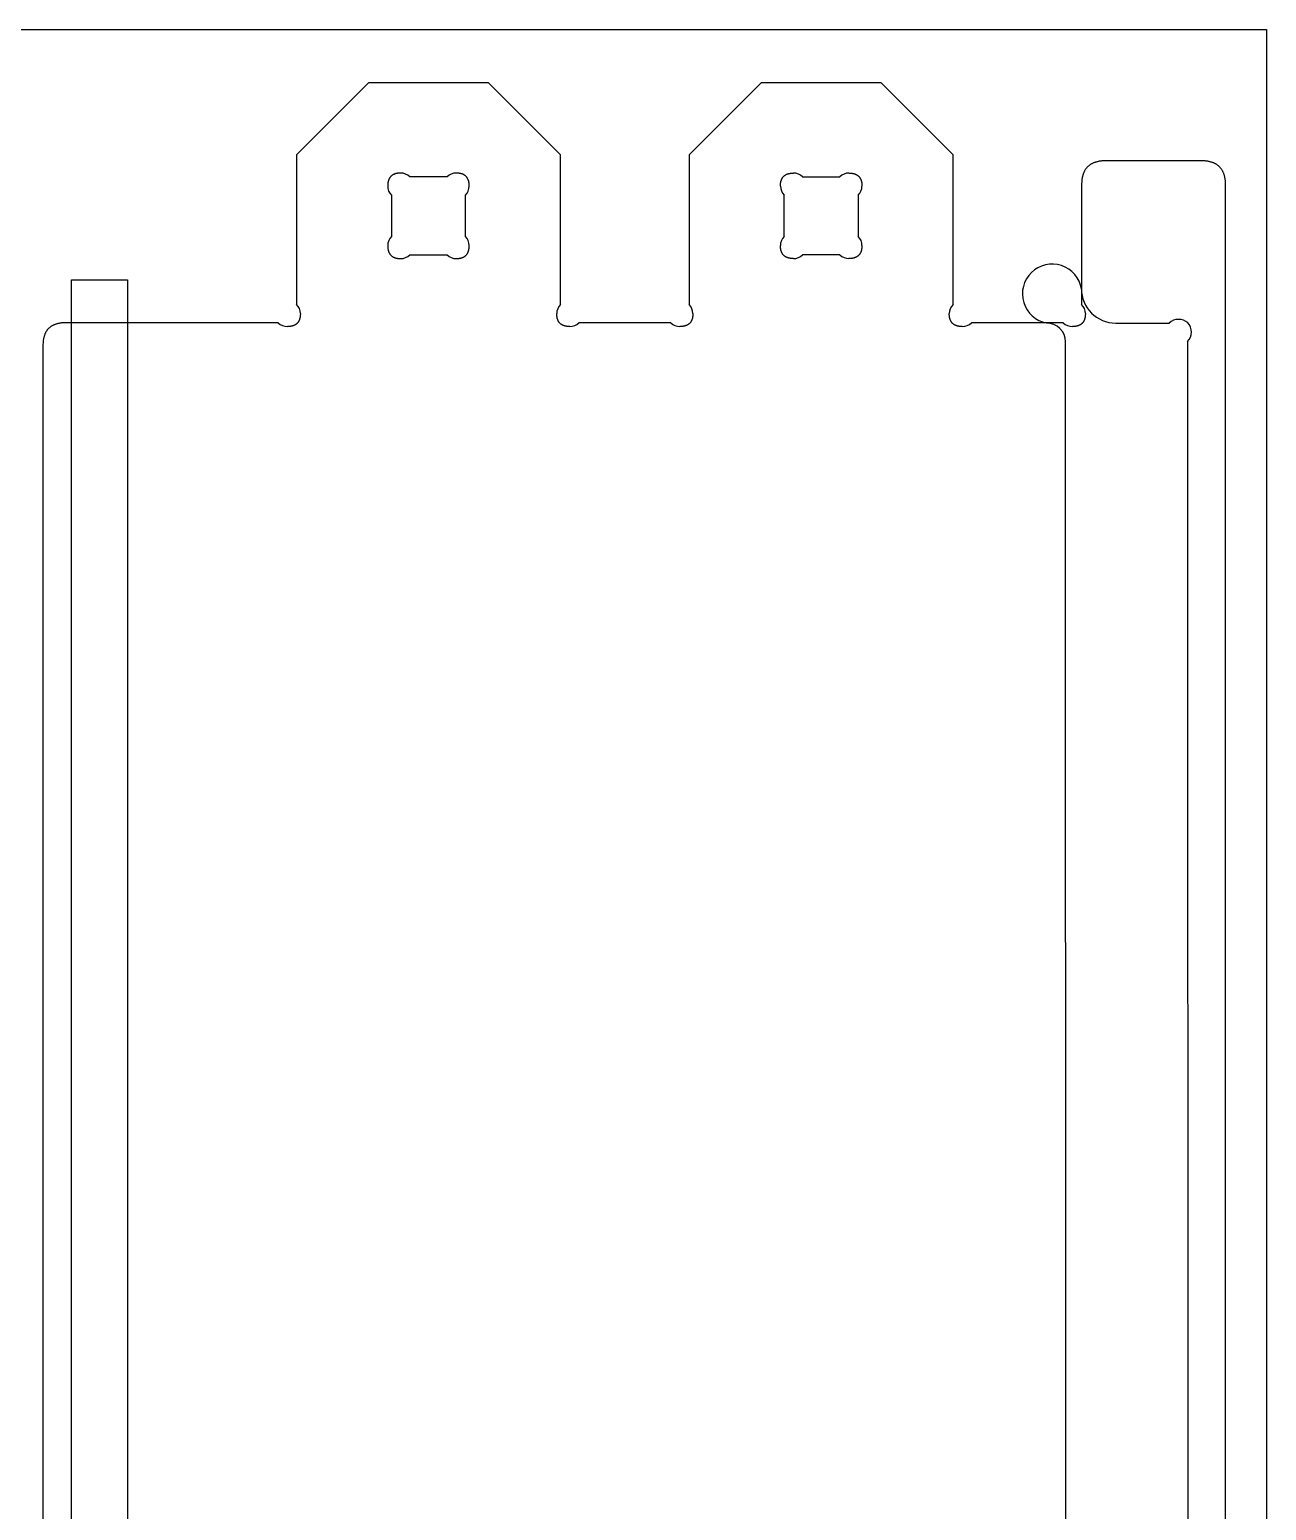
# Model space of a CAD drawing. Extents: x 0 to 2438, y 0 to 1220.
# Drawn here: x 2110.8 to 2438, y 828.1 to 1220 of the extents above; entities that cross this region are included whole.
import ezdxf

# ---------------------------------------------------------------- set-up
doc = ezdxf.new("R2010")
doc.units = 0
doc.header["$MEASUREMENT"] = 0
doc.layers.add('PROFILE_-_OUTSIDE', color=18, linetype='CONTINUOUS')

msp = doc.modelspace()

# ---------------------------------------------------------------- linework, layer by layer
at = {"layer": 'PROFILE_-_OUTSIDE', "color": 1}
for p, q in [((0, 1220), (2438, 1220)), ((2438, 1220), (2438, 0))]:
    msp.add_line(p, q, dxfattribs=at)
at = {"layer": 'PROFILE_-_OUTSIDE', "color": 18}
for p, q in [((2200.45, 1205.91), (2181.4, 1186.86)), ((2232.2, 1205.91), (2200.45, 1205.91)), ((2251.25, 1186.86), (2232.2, 1205.91)), ((2304.3, 1205.91), (2285.25, 1186.86)), ((2336.05, 1205.91), (2304.3, 1205.91)), ((2355.1, 1186.86), (2336.05, 1205.91)), ((2181.4, 1186.86), (2181.4, 1147.26)), ((2251.25, 1147.26), (2251.25, 1186.86)), ((2285.25, 1186.86), (2285.25, 1147.26)), ((2355.1, 1147.26), (2355.1, 1186.86)), ((2420.85, 1185.27), (2395.45, 1185.27)), ((2389.1, 1178.92), (2389.1, 1147.26)), ((2427.2, 394.87), (2427.2, 1178.92)), ((2176.55, 1142.41), (2120.3, 1142.41)), ((2280.4, 1142.41), (2256.1, 1142.41)), ((2384.25, 1142.41), (2359.95, 1142.41)), ((2114.3, 1136.41), (2114.3, 437.38))]:
    msp.add_line(p, q, dxfattribs=at)
at = {"layer": 'PROFILE_-_OUTSIDE', "color": 30}
for p, q in [((2221.23, 1181.03), (2211.37, 1181.03)), ((2315.28, 1181.03), (2325.14, 1181.03)), ((2206.52, 1176.18), (2206.52, 1165.26)), ((2226.08, 1165.26), (2226.08, 1176.18)), ((2310.43, 1165.26), (2310.43, 1176.18)), ((2329.99, 1176.18), (2329.99, 1165.26)), ((2211.37, 1160.41), (2221.23, 1160.41)), ((2325.14, 1160.41), (2315.28, 1160.41))]:
    msp.add_line(p, q, dxfattribs=at)
at = {"layer": 'PROFILE_-_OUTSIDE', "color": 5}
for p, q in [((2121.86, 425.59), (2121.86, 1153.76)), ((2121.86, 1153.76), (2136.7, 1153.76)), ((2136.7, 1153.76), (2136.7, 425.59)), ((2389.08, 1151.34), (2389.12, 1150.46)), ((2389.12, 1150.46), (2389.25, 1149.59)), ((2389.25, 1149.59), (2389.47, 1148.73)), ((2389.47, 1148.73), (2389.77, 1147.9)), ((2389.77, 1147.9), (2390.14, 1147.1)), ((2390.14, 1147.1), (2390.6, 1146.34)), ((2390.6, 1146.34), (2391.12, 1145.63)), ((2391.12, 1145.63), (2391.71, 1144.98)), ((2391.71, 1144.98), (2392.37, 1144.39)), ((2392.37, 1144.39), (2393.08, 1143.86)), ((2380.83, 1142.26), (2379.86, 1142.35)), ((2381.77, 1141.97), (2380.83, 1142.26)), ((2382.64, 1141.51), (2381.77, 1141.97)), ((2383.39, 1140.89), (2382.64, 1141.51)), ((2384.02, 1140.13), (2383.39, 1140.89)), ((2393.08, 1143.86), (2393.83, 1143.41)), ((2393.83, 1143.41), (2394.63, 1143.03)), ((2394.63, 1143.03), (2395.46, 1142.73)), ((2395.46, 1142.73), (2396.32, 1142.52)), ((2396.32, 1142.52), (2397.19, 1142.39)), ((2397.19, 1142.39), (2398.13, 1142.34)), ((2398.13, 1142.34), (2412.33, 1142.32)), ((2384.48, 1139.27), (2384.02, 1140.13)), ((2384.76, 1138.33), (2384.48, 1139.27)), ((2384.86, 1137.36), (2384.76, 1138.33)), ((2384.92, 786.82), (2384.86, 1137.36))]:
    msp.add_line(p, q, dxfattribs=at)
at = {"layer": 'PROFILE_-_OUTSIDE', "color": 18}
for points in [[(2395.45, 1185.27), (2395.06, 1185.26), (2394.68, 1185.24), (2394.5, 1185.23), (2394.32, 1185.21), (2394.14, 1185.19), (2393.97, 1185.17), (2393.79, 1185.14), (2393.62, 1185.11), (2393.46, 1185.08), (2393.3, 1185.04), (2393.14, 1185), (2392.98, 1184.96), (2392.83, 1184.92), (2392.68, 1184.87), (2392.53, 1184.82), (2392.38, 1184.76), (2392.24, 1184.71), (2392.1, 1184.65), (2391.97, 1184.58), (2391.84, 1184.52), (2391.71, 1184.45), (2391.58, 1184.37), (2391.46, 1184.3), (2391.34, 1184.22), (2391.23, 1184.14), (2391.11, 1184.05), (2391, 1183.96), (2390.9, 1183.87), (2390.79, 1183.78), (2390.69, 1183.68), (2390.59, 1183.58), (2390.5, 1183.47), (2390.41, 1183.37), (2390.32, 1183.26), (2390.23, 1183.14), (2390.15, 1183.03), (2390.07, 1182.91), (2390, 1182.79), (2389.92, 1182.66), (2389.85, 1182.53), (2389.79, 1182.4), (2389.72, 1182.27), (2389.66, 1182.13), (2389.61, 1181.99), (2389.55, 1181.84), (2389.5, 1181.69), (2389.45, 1181.54), (2389.41, 1181.39), (2389.37, 1181.23), (2389.33, 1181.07), (2389.29, 1180.91), (2389.26, 1180.75), (2389.23, 1180.58), (2389.2, 1180.41), (2389.18, 1180.23), (2389.16, 1180.05), (2389.14, 1179.87), (2389.13, 1179.69), (2389.11, 1179.31), (2389.1, 1178.92)], [(2427.2, 1178.92), (2427.2, 1179.31), (2427.18, 1179.69), (2427.16, 1179.87), (2427.15, 1180.05), (2427.13, 1180.23), (2427.1, 1180.41), (2427.08, 1180.58), (2427.05, 1180.75), (2427.02, 1180.91), (2426.98, 1181.07), (2426.94, 1181.23), (2426.9, 1181.39), (2426.85, 1181.54), (2426.81, 1181.69), (2426.76, 1181.84), (2426.7, 1181.99), (2426.64, 1182.13), (2426.58, 1182.27), (2426.52, 1182.4), (2426.45, 1182.53), (2426.38, 1182.66), (2426.31, 1182.79), (2426.23, 1182.91), (2426.16, 1183.03), (2426.07, 1183.14), (2425.99, 1183.26), (2425.9, 1183.37), (2425.81, 1183.47), (2425.71, 1183.58), (2425.62, 1183.68), (2425.52, 1183.78), (2425.41, 1183.87), (2425.3, 1183.96), (2425.19, 1184.05), (2425.08, 1184.14), (2424.96, 1184.22), (2424.85, 1184.3), (2424.72, 1184.37), (2424.6, 1184.45), (2424.47, 1184.52), (2424.34, 1184.58), (2424.2, 1184.65), (2424.06, 1184.71), (2423.92, 1184.76), (2423.78, 1184.82), (2423.63, 1184.87), (2423.48, 1184.92), (2423.33, 1184.96), (2423.17, 1185), (2423.01, 1185.04), (2422.85, 1185.08), (2422.68, 1185.11), (2422.51, 1185.14), (2422.34, 1185.17), (2422.17, 1185.19), (2421.99, 1185.21), (2421.81, 1185.23), (2421.62, 1185.24), (2421.24, 1185.26), (2420.85, 1185.27)], [(2182.41, 1144.83), (2182.4, 1144.62), (2182.39, 1144.42), (2182.39, 1144.32), (2182.38, 1144.22), (2182.37, 1144.12), (2182.35, 1144.03), (2182.34, 1143.94), (2182.32, 1143.85), (2182.31, 1143.76), (2182.29, 1143.67), (2182.27, 1143.58), (2182.24, 1143.5), (2182.22, 1143.41), (2182.19, 1143.33), (2182.17, 1143.25), (2182.14, 1143.18), (2182.11, 1143.1), (2182.07, 1143.02), (2182.04, 1142.95), (2182, 1142.88), (2181.96, 1142.81), (2181.93, 1142.74), (2181.88, 1142.68), (2181.84, 1142.61), (2181.8, 1142.55), (2181.75, 1142.49), (2181.7, 1142.43), (2181.65, 1142.37), (2181.6, 1142.32), (2181.55, 1142.26), (2181.5, 1142.21), (2181.44, 1142.16), (2181.38, 1142.11), (2181.32, 1142.06), (2181.26, 1142.01), (2181.2, 1141.97), (2181.13, 1141.93), (2181.07, 1141.89), (2181, 1141.85), (2180.93, 1141.81), (2180.86, 1141.77), (2180.79, 1141.74), (2180.71, 1141.71), (2180.64, 1141.68), (2180.56, 1141.65), (2180.48, 1141.62), (2180.4, 1141.59), (2180.31, 1141.57), (2180.23, 1141.55), (2180.14, 1141.52), (2180.06, 1141.51), (2179.97, 1141.49), (2179.88, 1141.47), (2179.78, 1141.46), (2179.69, 1141.45), (2179.59, 1141.43), (2179.49, 1141.42), (2179.39, 1141.42), (2179.19, 1141.41), (2178.98, 1141.4)], [(2253.68, 1141.4), (2253.47, 1141.41), (2253.26, 1141.42), (2253.16, 1141.42), (2253.07, 1141.43), (2252.97, 1141.45), (2252.87, 1141.46), (2252.78, 1141.47), (2252.69, 1141.49), (2252.6, 1141.51), (2252.51, 1141.52), (2252.43, 1141.55), (2252.34, 1141.57), (2252.26, 1141.59), (2252.18, 1141.62), (2252.1, 1141.65), (2252.02, 1141.68), (2251.94, 1141.71), (2251.87, 1141.74), (2251.8, 1141.77), (2251.73, 1141.81), (2251.66, 1141.85), (2251.59, 1141.89), (2251.52, 1141.93), (2251.46, 1141.97), (2251.4, 1142.01), (2251.33, 1142.06), (2251.27, 1142.11), (2251.22, 1142.16), (2251.16, 1142.21), (2251.11, 1142.26), (2251.05, 1142.32), (2251, 1142.37), (2250.95, 1142.43), (2250.91, 1142.49), (2250.86, 1142.55), (2250.82, 1142.61), (2250.77, 1142.68), (2250.73, 1142.74), (2250.69, 1142.81), (2250.65, 1142.88), (2250.62, 1142.95), (2250.58, 1143.02), (2250.55, 1143.1), (2250.52, 1143.18), (2250.49, 1143.25), (2250.46, 1143.33), (2250.44, 1143.41), (2250.41, 1143.5), (2250.39, 1143.58), (2250.37, 1143.67), (2250.35, 1143.76), (2250.33, 1143.85), (2250.32, 1143.94), (2250.3, 1144.03), (2250.29, 1144.12), (2250.28, 1144.22), (2250.27, 1144.32), (2250.26, 1144.42), (2250.25, 1144.62), (2250.25, 1144.83)], [(2286.26, 1144.83), (2286.25, 1144.62), (2286.24, 1144.42), (2286.24, 1144.32), (2286.23, 1144.22), (2286.22, 1144.12), (2286.2, 1144.03), (2286.19, 1143.94), (2286.17, 1143.85), (2286.16, 1143.76), (2286.14, 1143.67), (2286.12, 1143.58), (2286.09, 1143.5), (2286.07, 1143.41), (2286.04, 1143.33), (2286.02, 1143.25), (2285.99, 1143.18), (2285.96, 1143.1), (2285.92, 1143.02), (2285.89, 1142.95), (2285.85, 1142.88), (2285.82, 1142.81), (2285.78, 1142.74), (2285.73, 1142.68), (2285.69, 1142.61), (2285.65, 1142.55), (2285.6, 1142.49), (2285.55, 1142.43), (2285.5, 1142.37), (2285.45, 1142.32), (2285.4, 1142.26), (2285.35, 1142.21), (2285.29, 1142.16), (2285.23, 1142.11), (2285.17, 1142.06), (2285.11, 1142.01), (2285.05, 1141.97), (2284.98, 1141.93), (2284.92, 1141.89), (2284.85, 1141.85), (2284.78, 1141.81), (2284.71, 1141.77), (2284.64, 1141.74), (2284.56, 1141.71), (2284.49, 1141.68), (2284.41, 1141.65), (2284.33, 1141.62), (2284.25, 1141.59), (2284.16, 1141.57), (2284.08, 1141.55), (2283.99, 1141.52), (2283.91, 1141.51), (2283.82, 1141.49), (2283.73, 1141.47), (2283.63, 1141.46), (2283.54, 1141.45), (2283.44, 1141.43), (2283.34, 1141.42), (2283.24, 1141.42), (2283.04, 1141.41), (2282.83, 1141.4)], [(2357.53, 1141.4), (2357.32, 1141.41), (2357.11, 1141.42), (2357.01, 1141.42), (2356.92, 1141.43), (2356.82, 1141.44), (2356.72, 1141.46), (2356.63, 1141.47), (2356.54, 1141.49), (2356.45, 1141.51), (2356.36, 1141.52), (2356.28, 1141.55), (2356.19, 1141.57), (2356.11, 1141.59), (2356.03, 1141.62), (2355.95, 1141.65), (2355.87, 1141.68), (2355.79, 1141.71), (2355.72, 1141.74), (2355.65, 1141.77), (2355.58, 1141.81), (2355.51, 1141.85), (2355.44, 1141.89), (2355.37, 1141.93), (2355.31, 1141.97), (2355.24, 1142.01), (2355.18, 1142.06), (2355.12, 1142.11), (2355.07, 1142.16), (2355.01, 1142.21), (2354.96, 1142.26), (2354.9, 1142.32), (2354.85, 1142.37), (2354.8, 1142.43), (2354.76, 1142.49), (2354.71, 1142.55), (2354.66, 1142.61), (2354.62, 1142.68), (2354.58, 1142.74), (2354.54, 1142.81), (2354.5, 1142.88), (2354.47, 1142.95), (2354.43, 1143.02), (2354.4, 1143.1), (2354.37, 1143.18), (2354.34, 1143.25), (2354.31, 1143.33), (2354.29, 1143.41), (2354.26, 1143.5), (2354.24, 1143.58), (2354.22, 1143.67), (2354.2, 1143.76), (2354.18, 1143.85), (2354.17, 1143.94), (2354.15, 1144.03), (2354.14, 1144.12), (2354.13, 1144.22), (2354.12, 1144.32), (2354.11, 1144.42), (2354.1, 1144.62), (2354.1, 1144.83)], [(2390.11, 1144.83), (2390.1, 1144.62), (2390.09, 1144.42), (2390.09, 1144.32), (2390.08, 1144.22), (2390.07, 1144.12), (2390.05, 1144.03), (2390.04, 1143.94), (2390.02, 1143.85), (2390.01, 1143.76), (2389.99, 1143.67), (2389.97, 1143.58), (2389.94, 1143.5), (2389.92, 1143.41), (2389.89, 1143.33), (2389.87, 1143.25), (2389.84, 1143.18), (2389.81, 1143.1), (2389.77, 1143.02), (2389.74, 1142.95), (2389.7, 1142.88), (2389.66, 1142.81), (2389.63, 1142.74), (2389.58, 1142.68), (2389.54, 1142.61), (2389.5, 1142.55), (2389.45, 1142.49), (2389.4, 1142.43), (2389.35, 1142.37), (2389.3, 1142.32), (2389.25, 1142.26), (2389.2, 1142.21), (2389.14, 1142.16), (2389.08, 1142.11), (2389.02, 1142.06), (2388.96, 1142.01), (2388.9, 1141.97), (2388.83, 1141.93), (2388.77, 1141.89), (2388.7, 1141.85), (2388.63, 1141.81), (2388.56, 1141.77), (2388.49, 1141.74), (2388.41, 1141.71), (2388.34, 1141.68), (2388.26, 1141.65), (2388.18, 1141.62), (2388.1, 1141.59), (2388.01, 1141.57), (2387.93, 1141.55), (2387.84, 1141.52), (2387.76, 1141.51), (2387.67, 1141.49), (2387.58, 1141.47), (2387.48, 1141.46), (2387.39, 1141.44), (2387.29, 1141.43), (2387.19, 1141.42), (2387.09, 1141.42), (2386.89, 1141.41), (2386.68, 1141.4)], [(2120.3, 1142.41), (2119.93, 1142.4), (2119.58, 1142.38), (2119.4, 1142.37), (2119.23, 1142.36), (2119.06, 1142.34), (2118.9, 1142.31), (2118.73, 1142.29), (2118.58, 1142.26), (2118.42, 1142.23), (2118.26, 1142.2), (2118.11, 1142.16), (2117.97, 1142.12), (2117.82, 1142.08), (2117.68, 1142.03), (2117.54, 1141.99), (2117.4, 1141.93), (2117.27, 1141.88), (2117.14, 1141.82), (2117.01, 1141.76), (2116.89, 1141.7), (2116.77, 1141.63), (2116.65, 1141.56), (2116.53, 1141.49), (2116.42, 1141.42), (2116.31, 1141.34), (2116.2, 1141.26), (2116.1, 1141.18), (2116, 1141.09), (2115.9, 1141), (2115.8, 1140.91), (2115.71, 1140.81), (2115.62, 1140.71), (2115.54, 1140.61), (2115.45, 1140.51), (2115.37, 1140.4), (2115.29, 1140.29), (2115.22, 1140.18), (2115.15, 1140.06), (2115.08, 1139.95), (2115.01, 1139.82), (2114.95, 1139.7), (2114.89, 1139.57), (2114.83, 1139.44), (2114.78, 1139.31), (2114.73, 1139.17), (2114.68, 1139.03), (2114.63, 1138.89), (2114.59, 1138.75), (2114.55, 1138.6), (2114.51, 1138.45), (2114.48, 1138.29), (2114.45, 1138.14), (2114.42, 1137.98), (2114.4, 1137.81), (2114.38, 1137.65), (2114.36, 1137.48), (2114.34, 1137.31), (2114.33, 1137.13), (2114.31, 1136.78), (2114.3, 1136.41)]]:
    msp.add_lwpolyline(points, dxfattribs=at)
at = {"layer": 'PROFILE_-_OUTSIDE', "color": 30}
for points in [[(2208.94, 1182.03), (2208.73, 1182.03), (2208.53, 1182.02), (2208.43, 1182.01), (2208.33, 1182), (2208.23, 1181.99), (2208.14, 1181.98), (2208.04, 1181.96), (2207.95, 1181.95), (2207.86, 1181.93), (2207.78, 1181.91), (2207.69, 1181.89), (2207.61, 1181.86), (2207.52, 1181.84), (2207.44, 1181.81), (2207.36, 1181.79), (2207.28, 1181.76), (2207.21, 1181.73), (2207.13, 1181.69), (2207.06, 1181.66), (2206.99, 1181.62), (2206.92, 1181.59), (2206.85, 1181.55), (2206.79, 1181.51), (2206.72, 1181.46), (2206.66, 1181.42), (2206.6, 1181.37), (2206.54, 1181.32), (2206.48, 1181.28), (2206.42, 1181.22), (2206.37, 1181.17), (2206.32, 1181.12), (2206.27, 1181.06), (2206.22, 1181), (2206.17, 1180.94), (2206.12, 1180.88), (2206.08, 1180.82), (2206.04, 1180.76), (2205.99, 1180.69), (2205.96, 1180.62), (2205.92, 1180.55), (2205.88, 1180.48), (2205.85, 1180.41), (2205.81, 1180.33), (2205.78, 1180.26), (2205.75, 1180.18), (2205.73, 1180.1), (2205.7, 1180.02), (2205.68, 1179.94), (2205.65, 1179.85), (2205.63, 1179.76), (2205.61, 1179.68), (2205.6, 1179.59), (2205.58, 1179.5), (2205.57, 1179.4), (2205.55, 1179.31), (2205.54, 1179.21), (2205.53, 1179.11), (2205.53, 1179.01), (2205.52, 1178.81), (2205.51, 1178.6)], [(2227.08, 1178.6), (2227.08, 1178.81), (2227.07, 1179.02), (2227.06, 1179.12), (2227.05, 1179.21), (2227.04, 1179.31), (2227.03, 1179.41), (2227.01, 1179.5), (2227, 1179.59), (2226.98, 1179.68), (2226.96, 1179.77), (2226.94, 1179.85), (2226.92, 1179.94), (2226.89, 1180.02), (2226.87, 1180.1), (2226.84, 1180.18), (2226.81, 1180.26), (2226.78, 1180.34), (2226.74, 1180.41), (2226.71, 1180.48), (2226.67, 1180.55), (2226.64, 1180.62), (2226.6, 1180.69), (2226.56, 1180.76), (2226.51, 1180.82), (2226.47, 1180.88), (2226.42, 1180.95), (2226.38, 1181.01), (2226.33, 1181.06), (2226.27, 1181.12), (2226.22, 1181.17), (2226.17, 1181.23), (2226.11, 1181.28), (2226.05, 1181.33), (2225.99, 1181.37), (2225.93, 1181.42), (2225.87, 1181.46), (2225.81, 1181.51), (2225.74, 1181.55), (2225.67, 1181.59), (2225.6, 1181.63), (2225.53, 1181.66), (2225.46, 1181.7), (2225.38, 1181.73), (2225.31, 1181.76), (2225.23, 1181.79), (2225.15, 1181.82), (2225.07, 1181.84), (2224.99, 1181.87), (2224.9, 1181.89), (2224.82, 1181.91), (2224.73, 1181.93), (2224.64, 1181.95), (2224.55, 1181.96), (2224.45, 1181.98), (2224.36, 1181.99), (2224.26, 1182), (2224.17, 1182.01), (2224.07, 1182.02), (2223.86, 1182.03), (2223.65, 1182.03)], [(2309.43, 1178.6), (2309.43, 1178.81), (2309.44, 1179.02), (2309.45, 1179.12), (2309.46, 1179.21), (2309.47, 1179.31), (2309.48, 1179.41), (2309.5, 1179.5), (2309.51, 1179.59), (2309.53, 1179.68), (2309.55, 1179.77), (2309.57, 1179.85), (2309.59, 1179.94), (2309.62, 1180.02), (2309.64, 1180.1), (2309.67, 1180.18), (2309.7, 1180.26), (2309.73, 1180.34), (2309.76, 1180.41), (2309.8, 1180.48), (2309.83, 1180.55), (2309.87, 1180.62), (2309.91, 1180.69), (2309.95, 1180.76), (2309.99, 1180.82), (2310.04, 1180.88), (2310.08, 1180.95), (2310.13, 1181.01), (2310.18, 1181.06), (2310.23, 1181.12), (2310.29, 1181.17), (2310.34, 1181.23), (2310.4, 1181.28), (2310.45, 1181.33), (2310.51, 1181.37), (2310.57, 1181.42), (2310.64, 1181.46), (2310.7, 1181.51), (2310.77, 1181.55), (2310.84, 1181.59), (2310.9, 1181.63), (2310.98, 1181.66), (2311.05, 1181.7), (2311.12, 1181.73), (2311.2, 1181.76), (2311.28, 1181.79), (2311.36, 1181.82), (2311.44, 1181.84), (2311.52, 1181.87), (2311.61, 1181.89), (2311.69, 1181.91), (2311.78, 1181.93), (2311.87, 1181.95), (2311.96, 1181.96), (2312.05, 1181.98), (2312.15, 1181.99), (2312.24, 1182), (2312.34, 1182.01), (2312.44, 1182.02), (2312.65, 1182.03), (2312.86, 1182.03)], [(2327.57, 1182.03), (2327.78, 1182.03), (2327.98, 1182.02), (2328.08, 1182.01), (2328.18, 1182), (2328.27, 1181.99), (2328.37, 1181.98), (2328.46, 1181.96), (2328.55, 1181.95), (2328.64, 1181.93), (2328.73, 1181.91), (2328.82, 1181.89), (2328.9, 1181.86), (2328.98, 1181.84), (2329.07, 1181.81), (2329.15, 1181.79), (2329.22, 1181.76), (2329.3, 1181.73), (2329.37, 1181.69), (2329.45, 1181.66), (2329.52, 1181.62), (2329.59, 1181.59), (2329.66, 1181.55), (2329.72, 1181.51), (2329.79, 1181.46), (2329.85, 1181.42), (2329.91, 1181.37), (2329.97, 1181.32), (2330.03, 1181.28), (2330.08, 1181.22), (2330.14, 1181.17), (2330.19, 1181.12), (2330.24, 1181.06), (2330.29, 1181), (2330.34, 1180.94), (2330.38, 1180.88), (2330.43, 1180.82), (2330.47, 1180.76), (2330.51, 1180.69), (2330.55, 1180.62), (2330.59, 1180.55), (2330.63, 1180.48), (2330.66, 1180.41), (2330.69, 1180.33), (2330.72, 1180.26), (2330.75, 1180.18), (2330.78, 1180.1), (2330.81, 1180.02), (2330.83, 1179.94), (2330.85, 1179.85), (2330.87, 1179.76), (2330.89, 1179.68), (2330.91, 1179.59), (2330.93, 1179.5), (2330.94, 1179.4), (2330.95, 1179.31), (2330.96, 1179.21), (2330.97, 1179.11), (2330.98, 1179.01), (2330.99, 1178.81), (2330.99, 1178.6)], [(2205.51, 1162.83), (2205.52, 1162.62), (2205.53, 1162.42), (2205.54, 1162.32), (2205.54, 1162.22), (2205.56, 1162.12), (2205.57, 1162.03), (2205.58, 1161.94), (2205.6, 1161.84), (2205.62, 1161.75), (2205.63, 1161.67), (2205.66, 1161.58), (2205.68, 1161.5), (2205.7, 1161.41), (2205.73, 1161.33), (2205.76, 1161.25), (2205.79, 1161.17), (2205.82, 1161.1), (2205.85, 1161.02), (2205.88, 1160.95), (2205.92, 1160.88), (2205.96, 1160.81), (2206, 1160.74), (2206.04, 1160.68), (2206.08, 1160.61), (2206.12, 1160.55), (2206.17, 1160.49), (2206.22, 1160.43), (2206.27, 1160.37), (2206.32, 1160.31), (2206.37, 1160.26), (2206.43, 1160.21), (2206.48, 1160.16), (2206.54, 1160.11), (2206.6, 1160.06), (2206.66, 1160.01), (2206.72, 1159.97), (2206.79, 1159.93), (2206.85, 1159.89), (2206.92, 1159.85), (2206.99, 1159.81), (2207.06, 1159.77), (2207.14, 1159.74), (2207.21, 1159.71), (2207.29, 1159.67), (2207.36, 1159.65), (2207.44, 1159.62), (2207.52, 1159.59), (2207.61, 1159.57), (2207.69, 1159.54), (2207.78, 1159.52), (2207.87, 1159.5), (2207.96, 1159.49), (2208.05, 1159.47), (2208.14, 1159.46), (2208.23, 1159.44), (2208.33, 1159.43), (2208.43, 1159.42), (2208.53, 1159.42), (2208.73, 1159.41), (2208.94, 1159.4)], [(2223.65, 1159.4), (2223.86, 1159.41), (2224.07, 1159.42), (2224.17, 1159.43), (2224.27, 1159.43), (2224.36, 1159.45), (2224.46, 1159.46), (2224.55, 1159.47), (2224.64, 1159.49), (2224.73, 1159.51), (2224.82, 1159.53), (2224.9, 1159.55), (2224.99, 1159.57), (2225.07, 1159.59), (2225.15, 1159.62), (2225.23, 1159.65), (2225.31, 1159.68), (2225.39, 1159.71), (2225.46, 1159.74), (2225.53, 1159.77), (2225.6, 1159.81), (2225.67, 1159.85), (2225.74, 1159.89), (2225.81, 1159.93), (2225.87, 1159.97), (2225.94, 1160.02), (2226, 1160.06), (2226.06, 1160.11), (2226.11, 1160.16), (2226.17, 1160.21), (2226.22, 1160.26), (2226.28, 1160.32), (2226.33, 1160.37), (2226.38, 1160.43), (2226.42, 1160.49), (2226.47, 1160.55), (2226.52, 1160.61), (2226.56, 1160.68), (2226.6, 1160.74), (2226.64, 1160.81), (2226.68, 1160.88), (2226.71, 1160.95), (2226.75, 1161.03), (2226.78, 1161.1), (2226.81, 1161.18), (2226.84, 1161.25), (2226.87, 1161.33), (2226.89, 1161.41), (2226.92, 1161.5), (2226.94, 1161.58), (2226.96, 1161.67), (2226.98, 1161.76), (2227, 1161.85), (2227.01, 1161.94), (2227.03, 1162.03), (2227.04, 1162.12), (2227.05, 1162.22), (2227.06, 1162.32), (2227.07, 1162.42), (2227.08, 1162.62), (2227.08, 1162.83)], [(2312.85, 1159.4), (2312.64, 1159.41), (2312.44, 1159.42), (2312.34, 1159.43), (2312.24, 1159.43), (2312.15, 1159.45), (2312.05, 1159.46), (2311.96, 1159.47), (2311.87, 1159.49), (2311.78, 1159.51), (2311.69, 1159.53), (2311.6, 1159.55), (2311.52, 1159.57), (2311.44, 1159.59), (2311.35, 1159.62), (2311.28, 1159.65), (2311.2, 1159.68), (2311.12, 1159.71), (2311.05, 1159.74), (2310.97, 1159.77), (2310.9, 1159.81), (2310.83, 1159.85), (2310.77, 1159.89), (2310.7, 1159.93), (2310.63, 1159.97), (2310.57, 1160.02), (2310.51, 1160.06), (2310.45, 1160.11), (2310.39, 1160.16), (2310.34, 1160.21), (2310.28, 1160.26), (2310.23, 1160.32), (2310.18, 1160.37), (2310.13, 1160.43), (2310.08, 1160.49), (2310.04, 1160.55), (2309.99, 1160.61), (2309.95, 1160.68), (2309.91, 1160.74), (2309.87, 1160.81), (2309.83, 1160.88), (2309.79, 1160.95), (2309.76, 1161.03), (2309.73, 1161.1), (2309.7, 1161.18), (2309.67, 1161.25), (2309.64, 1161.33), (2309.61, 1161.41), (2309.59, 1161.5), (2309.57, 1161.58), (2309.55, 1161.67), (2309.53, 1161.76), (2309.51, 1161.85), (2309.49, 1161.94), (2309.48, 1162.03), (2309.47, 1162.12), (2309.46, 1162.22), (2309.45, 1162.32), (2309.44, 1162.42), (2309.43, 1162.62), (2309.43, 1162.83)], [(2330.99, 1162.83), (2330.99, 1162.62), (2330.98, 1162.42), (2330.97, 1162.32), (2330.96, 1162.22), (2330.95, 1162.12), (2330.94, 1162.03), (2330.92, 1161.94), (2330.91, 1161.84), (2330.89, 1161.75), (2330.87, 1161.67), (2330.85, 1161.58), (2330.83, 1161.5), (2330.8, 1161.41), (2330.78, 1161.33), (2330.75, 1161.25), (2330.72, 1161.17), (2330.69, 1161.1), (2330.66, 1161.02), (2330.62, 1160.95), (2330.59, 1160.88), (2330.55, 1160.81), (2330.51, 1160.74), (2330.47, 1160.68), (2330.43, 1160.61), (2330.38, 1160.55), (2330.34, 1160.49), (2330.29, 1160.43), (2330.24, 1160.37), (2330.19, 1160.31), (2330.14, 1160.26), (2330.08, 1160.21), (2330.02, 1160.16), (2329.97, 1160.11), (2329.91, 1160.06), (2329.85, 1160.01), (2329.78, 1159.97), (2329.72, 1159.93), (2329.65, 1159.89), (2329.59, 1159.85), (2329.52, 1159.81), (2329.44, 1159.77), (2329.37, 1159.74), (2329.3, 1159.71), (2329.22, 1159.67), (2329.14, 1159.65), (2329.06, 1159.62), (2328.98, 1159.59), (2328.9, 1159.57), (2328.82, 1159.54), (2328.73, 1159.52), (2328.64, 1159.5), (2328.55, 1159.49), (2328.46, 1159.47), (2328.37, 1159.46), (2328.27, 1159.44), (2328.18, 1159.43), (2328.08, 1159.42), (2327.98, 1159.42), (2327.77, 1159.41), (2327.56, 1159.4)]]:
    msp.add_lwpolyline(points, dxfattribs=at)
at = {"layer": 'PROFILE_-_OUTSIDE', "color": 5}
msp.add_lwpolyline([(2417.17, 1137.47), (2417.24, 786.82), (2417.17, 436.18)], dxfattribs=at)
at = {"layer": 'PROFILE_-_OUTSIDE', "color": 30}
for centre, radius, start, end in [((2208.99, 1178.73), 3.3, 44.1, 90.9168), ((2223.6, 1178.73), 3.3, 89.0904, 135.913), ((2312.91, 1178.73), 3.3, 44.0955, 90.9011), ((2327.51, 1178.73), 3.3, 89.0917, 135.8915), ((2208.82, 1178.55), 3.31, 179.1168, 225.8997), ((2223.77, 1178.55), 3.31, 314.1069, 0.8958), ((2312.73, 1178.55), 3.3, 179.0755, 225.9076), ((2327.69, 1178.55), 3.3, 314.0807, 0.9035), ((2208.82, 1162.88), 3.3, 134.0916, 180.8925), ((2223.78, 1162.89), 3.3, 359.0971, 45.9179), ((2312.73, 1162.88), 3.31, 134.1025, 180.8824), ((2327.69, 1162.88), 3.31, 359.1013, 45.8854), ((2209, 1162.7), 3.3, 269.0863, 315.923), ((2223.6, 1162.71), 3.31, 224.1203, 270.9024), ((2312.91, 1162.71), 3.31, 269.1021, 315.8808), ((2327.51, 1162.71), 3.3, 224.095, 270.9013)]:
    msp.add_arc(centre, radius, start, end, dxfattribs=at)
at = {"layer": 'PROFILE_-_OUTSIDE', "color": 5}
for centre, radius, start, end in [((2381.32, 1150.08), 7.86, 9.2409, 134.2782), ((2381.32, 1150.08), 7.86, 134.274, 259.2684), ((2414.73, 1139.93), 3.39, 89.7014, 135.2871), ((2414.89, 1140.03), 3.29, 357.5611, 92.4271), ((2414.79, 1139.87), 3.39, 314.6923, 0.2919)]:
    msp.add_arc(centre, radius, start, end, dxfattribs=at)
at = {"layer": 'PROFILE_-_OUTSIDE', "color": 18}
for centre, radius, start, end in [((2179.1, 1144.88), 3.31, 359.109, 45.8928), ((2253.55, 1144.88), 3.3, 134.0987, 180.9007), ((2282.95, 1144.88), 3.3, 359.0998, 45.9006), ((2357.4, 1144.88), 3.3, 134.0825, 180.9027), ((2386.8, 1144.88), 3.31, 359.1087, 45.8937), ((2178.93, 1144.71), 3.3, 224.08, 270.9195), ((2253.73, 1144.71), 3.3, 269.09, 315.9125), ((2282.78, 1144.71), 3.3, 224.0885, 270.911), ((2357.58, 1144.71), 3.3, 269.0985, 315.904), ((2386.63, 1144.71), 3.3, 224.0902, 270.9092)]:
    msp.add_arc(centre, radius, start, end, dxfattribs=at)

doc.saveas('drawing.dxf')
